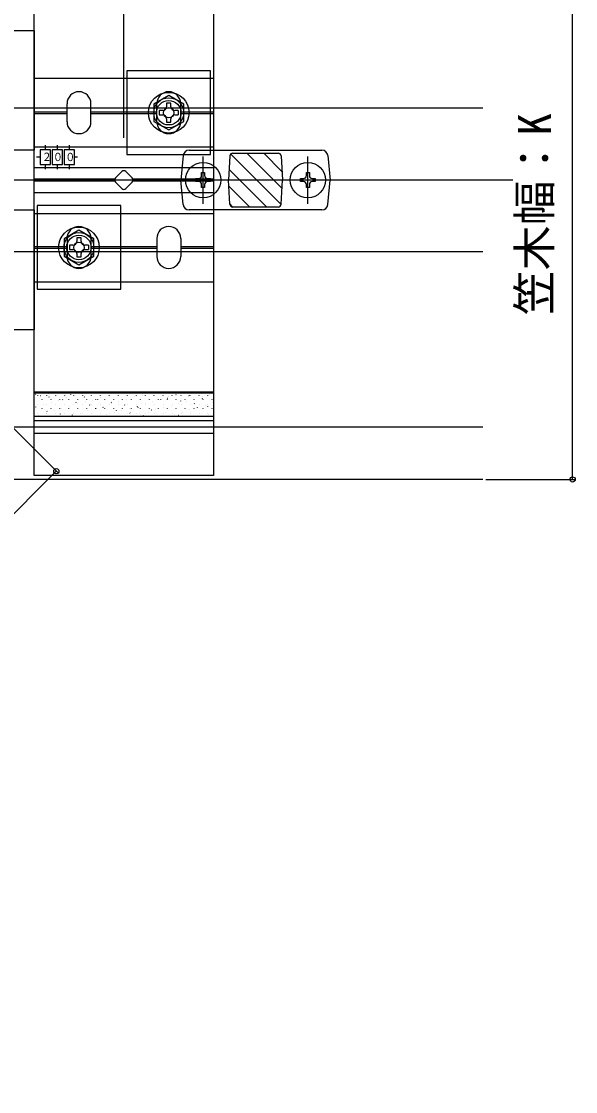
# Model space of a CAD drawing. Units: millimetres, scale not verified. Extents: x -875 to 875, y -1300 to 1293.
# Drawn here: x -286.2 to -101, y -846.6 to -489.1 of the extents above; entities that cross this region are included whole.
import ezdxf
from ezdxf.enums import TextEntityAlignment as Align

# ---------------------------------------------------------------- set-up
doc = ezdxf.new("R2010")
doc.units = ezdxf.units.MM
doc.header["$LTSCALE"] = 8
for name, color, linetype in [('0-4_YKK_12', 2, 'Continuous'), ('0-5_YKK_13', 4, 'Continuous'), ('0-6_YKK_D', 6, 'Continuous'), ('0-8_YSS_K', 3, 'Continuous')]:
    doc.layers.add(name, color=color, linetype=linetype)
doc.styles.add('ＭＳ ゴシック', font='')
doc.styles.get('ＭＳ ゴシック').set_extended_font_data('MS Gothic')

msp = doc.modelspace()

# ---------------------------------------------------------------- linework, layer by layer
at = {"layer": '0-4_YKK_12'}
for p, q in [((-132, -518.127), (-316.5, -518.127)), ((-132, -566.127), (-316.5, -566.127)), ((-132, -642.127), (-332, -642.127))]:
    msp.add_line(p, q, dxfattribs=at)
at = {"layer": '0-5_YKK_13'}
for p, q in [((-282, -508.127), (-222, -508.127)), ((-271, -522.627), (-271, -516.627)), ((-263, -522.627), (-263, -516.627)), ((-241, -522.627), (-241, -516.627)), ((-236.25, -516.477), (-237.75, -516.477)), ((-237.75, -516.477), (-237.75, -517.627)), ((-236.25, -517.627), (-236.25, -516.477)), ((-233, -522.627), (-233, -516.627)), ((-282, -519.327), (-271, -519.327)), ((-282, -519.927), (-271, -519.927)), ((-263, -519.327), (-241, -519.327)), ((-263, -519.927), (-241, -519.927)), ((-239, -518.877), (-240.15, -518.877)), ((-237.75, -521.627), (-237.75, -522.777)), ((-236.25, -522.777), (-236.25, -521.627)), ((-233.85, -518.877), (-235, -518.877)), ((-235, -520.377), (-233.85, -520.377)), ((-233.85, -518.877), (-233.85, -520.377)), ((-233, -519.327), (-222, -519.327)), ((-233, -519.927), (-222, -519.927)), ((-237.75, -522.777), (-236.25, -522.777)), ((-282, -530.977), (-222, -530.977)), ((-278.25, -530.417), (-278.25, -531.977)), ((-274.25, -530.417), (-274.25, -531.977)), ((-270.25, -530.417), (-270.25, -531.977)), ((-230.19, -532.127), (-185.81, -532.127)), ((-280, -534.477), (-281.171, -534.477)), ((-267.465, -534.477), (-268.5, -534.477)), ((-232.18, -533.928), (-233, -542.127)), ((-225.5, -550.027), (-225.5, -534.227)), ((-216.552, -534.071), (-217, -542.127)), ((-199.452, -550.24), (-216.267, -533.425)), ((-215.554, -533.127), (-200.446, -533.127)), ((-199.153, -544.882), (-210.908, -533.127)), ((-199.162, -539.217), (-205.252, -533.127)), ((-199.448, -534.071), (-199, -542.127)), ((-190.5, -550.027), (-190.5, -534.227)), ((-183.82, -533.928), (-183, -542.127)), ((-282, -537.977), (-222, -537.977)), ((-278.25, -536.977), (-278.25, -538.452)), ((-274.25, -536.977), (-274.25, -538.452)), ((-270.25, -536.977), (-270.25, -538.452)), ((-254.828, -541.42), (-252.707, -539.299)), ((-251.293, -539.299), (-249.172, -541.42)), ((-204.222, -551.127), (-216.801, -538.548)), ((-255.075, -541.827), (-282, -541.827)), ((-282, -542.427), (-255.075, -542.427)), ((-252.707, -544.955), (-254.828, -542.834)), ((-249.172, -542.834), (-251.293, -544.955)), ((-222, -541.827), (-248.925, -541.827)), ((-248.925, -542.427), (-222, -542.427)), ((-217.6, -542.127), (-233.4, -542.127)), ((-232.18, -550.326), (-233, -542.127)), ((-227, -542.627), (-228, -542.627)), ((-216.552, -550.182), (-217, -542.127)), ((-199.448, -550.182), (-199, -542.127)), ((-182.6, -542.127), (-198.4, -542.127)), ((-192, -542.627), (-193, -542.627)), ((-183.82, -550.326), (-183, -542.127)), ((-282, -546.277), (-222, -546.277)), ((-209.879, -551.127), (-216.889, -544.116)), ((-215.536, -551.127), (-216.557, -550.106)), ((-282, -553.277), (-222, -553.277)), ((-185.81, -552.127), (-230.19, -552.127)), ((-200.446, -551.127), (-215.554, -551.127)), ((-282, -564.327), (-271, -564.327)), ((-271, -561.627), (-271, -567.627)), ((-269, -563.877), (-270.15, -563.877)), ((-266.25, -561.477), (-267.75, -561.477)), ((-267.75, -561.477), (-267.75, -562.627)), ((-266.25, -562.627), (-266.25, -561.477)), ((-263.85, -563.877), (-265, -563.877)), ((-263.85, -563.877), (-263.85, -565.377)), ((-263, -561.627), (-263, -567.627)), ((-263, -564.327), (-241, -564.327)), ((-241, -561.627), (-241, -567.627)), ((-233, -561.627), (-233, -567.627)), ((-233, -564.327), (-222, -564.327)), ((-282, -564.927), (-271, -564.927)), ((-267.75, -566.627), (-267.75, -567.777)), ((-267.75, -567.777), (-266.25, -567.777)), ((-266.25, -567.777), (-266.25, -566.627)), ((-265, -565.377), (-263.85, -565.377)), ((-263, -564.927), (-241, -564.927)), ((-233, -564.927), (-222, -564.927)), ((-282, -576.127), (-222, -576.127)), ((-282, -621.145), (-282, -612.924)), ((-282, -612.924), (-222, -612.924)), ((-282, -613.173), (-222, -613.173)), ((-281.425, -613.778), (-281.48, -613.694)), ((-280.701, -614.069), (-280.701, -614.019)), ((-279.917, -614.179), (-279.921, -614.169)), ((-277.711, -614.069), (-277.711, -614.019)), ((-277.288, -613.58), (-277.292, -613.57)), ((-276.921, -614.662), (-276.977, -614.579)), ((-274.721, -614.069), (-274.721, -614.019)), ((-271.731, -614.069), (-271.731, -614.019)), ((-271.193, -614.748), (-271.196, -614.739)), ((-269.695, -613.742), (-269.75, -613.658)), ((-268.741, -614.069), (-268.741, -614.019)), ((-268.581, -614.102), (-268.584, -614.093)), ((-265.952, -613.503), (-265.955, -613.494)), ((-265.751, -614.069), (-265.751, -614.019)), ((-265.192, -614.626), (-265.247, -614.543)), ((-262.761, -614.069), (-262.761, -614.019)), ((-259.856, -614.671), (-259.859, -614.662)), ((-259.771, -614.069), (-259.771, -614.019)), ((-257.244, -614.025), (-257.247, -614.016)), ((-256.781, -614.069), (-256.781, -614.019)), ((-254.615, -613.426), (-254.618, -613.417)), ((-253.791, -614.069), (-253.791, -614.019)), ((-250.801, -614.069), (-250.801, -614.019)), ((-248.519, -614.595), (-248.523, -614.585)), ((-247.811, -614.069), (-247.811, -614.019)), ((-246.44, -613.361), (-246.495, -613.278)), ((-245.907, -613.949), (-245.911, -613.939)), ((-244.821, -614.069), (-244.821, -614.019)), ((-243.278, -613.35), (-243.282, -613.34)), ((-241.937, -614.246), (-241.992, -614.162)), ((-241.831, -614.069), (-241.831, -614.019)), ((-238.841, -614.069), (-238.841, -614.019)), ((-237.183, -614.518), (-237.186, -614.509)), ((-235.851, -614.069), (-235.851, -614.019)), ((-234.71, -613.325), (-234.766, -613.242)), ((-234.571, -613.872), (-234.574, -613.863)), ((-232.861, -614.069), (-232.861, -614.019)), ((-231.942, -613.273), (-231.945, -613.264)), ((-230.207, -614.21), (-230.262, -614.126)), ((-229.871, -614.069), (-229.871, -614.019)), ((-226.881, -614.069), (-226.881, -614.019)), ((-225.846, -614.441), (-225.849, -614.432)), ((-223.891, -614.069), (-223.891, -614.019)), ((-223.234, -613.795), (-223.237, -613.786)), ((-281.425, -617.945), (-281.428, -617.935)), ((-280.701, -617.109), (-280.701, -617.059)), ((-279.326, -615.494), (-279.326, -615.444)), ((-278.929, -616.969), (-278.933, -616.959)), ((-277.711, -617.109), (-277.711, -617.059)), ((-276.336, -615.494), (-276.336, -615.444)), ((-276.317, -616.323), (-276.32, -616.313)), ((-274.721, -617.109), (-274.721, -617.059)), ((-273.688, -615.724), (-273.691, -615.714)), ((-273.346, -615.494), (-273.346, -615.444)), ((-272.717, -618.467), (-272.72, -618.458)), ((-272.418, -615.546), (-272.473, -615.463)), ((-271.731, -617.109), (-271.731, -617.059)), ((-270.356, -615.494), (-270.356, -615.444)), ((-270.088, -617.868), (-270.091, -617.859)), ((-268.741, -617.109), (-268.741, -617.059)), ((-267.915, -616.431), (-267.97, -616.347)), ((-267.593, -616.892), (-267.596, -616.883)), ((-267.366, -615.494), (-267.366, -615.444)), ((-265.751, -617.109), (-265.751, -617.059)), ((-264.98, -616.246), (-264.984, -616.237)), ((-264.376, -615.494), (-264.376, -615.444)), ((-263.412, -617.315), (-263.467, -617.232)), ((-262.761, -617.109), (-262.761, -617.059)), ((-262.351, -615.647), (-262.355, -615.638)), ((-261.386, -615.494), (-261.386, -615.444)), ((-261.38, -618.39), (-261.383, -618.381)), ((-260.689, -615.51), (-260.744, -615.427)), ((-259.771, -617.109), (-259.771, -617.059)), ((-258.909, -618.2), (-258.964, -618.116)), ((-258.751, -617.791), (-258.755, -617.782)), ((-258.396, -615.494), (-258.396, -615.444)), ((-256.781, -617.109), (-256.781, -617.059)), ((-256.256, -616.816), (-256.259, -616.806)), ((-256.185, -616.395), (-256.241, -616.312)), ((-255.406, -615.494), (-255.406, -615.444)), ((-253.791, -617.109), (-253.791, -617.059)), ((-253.644, -616.169), (-253.647, -616.16)), ((-252.416, -615.494), (-252.416, -615.444)), ((-251.682, -617.279), (-251.737, -617.196)), ((-251.015, -615.571), (-251.018, -615.561)), ((-250.801, -617.109), (-250.801, -617.059)), ((-250.043, -618.314), (-250.047, -618.304)), ((-249.426, -615.494), (-249.426, -615.444)), ((-247.811, -617.109), (-247.811, -617.059)), ((-247.415, -617.715), (-247.418, -617.705)), ((-247.179, -618.164), (-247.234, -618.08)), ((-246.436, -615.494), (-246.436, -615.444)), ((-244.919, -616.739), (-244.923, -616.729)), ((-244.821, -617.109), (-244.821, -617.059)), ((-243.446, -615.494), (-243.446, -615.444)), ((-242.307, -616.093), (-242.31, -616.083)), ((-241.831, -617.109), (-241.831, -617.059)), ((-240.456, -615.494), (-240.456, -615.444)), ((-239.678, -615.494), (-239.681, -615.485)), ((-238.841, -617.109), (-238.841, -617.059)), ((-238.707, -618.237), (-238.71, -618.228)), ((-237.434, -615.13), (-237.489, -615.047)), ((-237.466, -615.494), (-237.466, -615.444)), ((-236.078, -617.638), (-236.081, -617.629)), ((-235.851, -617.109), (-235.851, -617.059)), ((-234.476, -615.494), (-234.476, -615.444)), ((-233.583, -616.662), (-233.586, -616.653)), ((-232.93, -616.014), (-232.986, -615.931)), ((-232.861, -617.109), (-232.861, -617.059)), ((-231.486, -615.494), (-231.486, -615.444)), ((-230.97, -616.016), (-230.974, -616.007)), ((-229.871, -617.109), (-229.871, -617.059)), ((-228.496, -615.494), (-228.496, -615.444)), ((-228.427, -616.899), (-228.482, -616.815)), ((-228.341, -615.417), (-228.345, -615.408)), ((-227.37, -618.16), (-227.373, -618.151)), ((-226.881, -617.109), (-226.881, -617.059)), ((-225.704, -615.094), (-225.759, -615.011)), ((-225.506, -615.494), (-225.506, -615.444)), ((-224.741, -617.561), (-224.745, -617.552)), ((-223.924, -617.783), (-223.979, -617.7)), ((-223.891, -617.109), (-223.891, -617.059)), ((-222.516, -615.494), (-222.516, -615.444)), ((-222.246, -616.586), (-222.249, -616.576)), ((-280.701, -620.149), (-280.701, -620.099)), ((-280.453, -620.688), (-280.457, -620.678)), ((-279.326, -618.534), (-279.326, -618.484)), ((-277.824, -620.089), (-277.828, -620.08)), ((-277.66, -619.465), (-277.716, -619.381)), ((-277.711, -620.149), (-277.711, -620.099)), ((-276.336, -618.534), (-276.336, -618.484)), ((-275.329, -619.113), (-275.332, -619.104)), ((-274.721, -620.149), (-274.721, -620.099)), ((-273.346, -618.534), (-273.346, -618.484)), ((-273.157, -620.349), (-273.212, -620.266)), ((-271.731, -620.149), (-271.731, -620.099)), ((-270.356, -618.534), (-270.356, -618.484)), ((-269.117, -620.611), (-269.12, -620.602)), ((-268.741, -620.149), (-268.741, -620.099)), ((-267.366, -618.534), (-267.366, -618.484)), ((-266.488, -620.012), (-266.491, -620.003)), ((-265.751, -620.149), (-265.751, -620.099)), ((-264.376, -618.534), (-264.376, -618.484)), ((-263.992, -619.036), (-263.996, -619.027)), ((-262.761, -620.149), (-262.761, -620.099)), ((-261.386, -618.534), (-261.386, -618.484)), ((-259.771, -620.149), (-259.771, -620.099)), ((-258.396, -618.534), (-258.396, -618.484)), ((-257.78, -620.535), (-257.783, -620.525)), ((-256.781, -620.149), (-256.781, -620.099)), ((-255.406, -618.534), (-255.406, -618.484)), ((-255.151, -619.936), (-255.154, -619.926)), ((-254.405, -619.084), (-254.461, -619.001)), ((-253.791, -620.149), (-253.791, -620.099)), ((-252.656, -618.96), (-252.659, -618.95)), ((-252.416, -618.534), (-252.416, -618.484)), ((-250.801, -620.149), (-250.801, -620.099)), ((-249.902, -619.969), (-249.957, -619.885)), ((-249.426, -618.534), (-249.426, -618.484)), ((-249.055, -621.104), (-249.059, -621.094)), ((-247.811, -620.149), (-247.811, -620.099)), ((-246.443, -620.458), (-246.447, -620.448)), ((-246.436, -618.534), (-246.436, -618.484)), ((-245.399, -620.853), (-245.454, -620.77)), ((-244.821, -620.149), (-244.821, -620.099)), ((-243.814, -619.859), (-243.818, -619.85)), ((-243.446, -618.534), (-243.446, -618.484)), ((-242.676, -619.048), (-242.731, -618.965)), ((-241.831, -620.149), (-241.831, -620.099)), ((-241.319, -618.883), (-241.322, -618.874)), ((-240.456, -618.534), (-240.456, -618.484)), ((-238.841, -620.149), (-238.841, -620.099)), ((-238.173, -619.933), (-238.228, -619.849)), ((-237.719, -621.027), (-237.722, -621.018)), ((-237.466, -618.534), (-237.466, -618.484)), ((-235.851, -620.149), (-235.851, -620.099)), ((-235.107, -620.381), (-235.11, -620.372)), ((-234.476, -618.534), (-234.476, -618.484)), ((-233.669, -620.817), (-233.725, -620.734)), ((-232.861, -620.149), (-232.861, -620.099)), ((-232.478, -619.782), (-232.481, -619.773)), ((-231.486, -618.534), (-231.486, -618.484)), ((-229.982, -618.806), (-229.986, -618.797)), ((-229.871, -620.149), (-229.871, -620.099)), ((-228.496, -618.534), (-228.496, -618.484)), ((-226.881, -620.149), (-226.881, -620.099)), ((-226.382, -620.951), (-226.385, -620.941)), ((-225.506, -618.534), (-225.506, -618.484)), ((-223.891, -620.149), (-223.891, -620.099)), ((-223.77, -620.305), (-223.773, -620.295)), ((-222.516, -618.534), (-222.516, -618.484)), ((-282, -622.451), (-222, -622.451)), ((-282, -626.727), (-222, -626.727))]:
    msp.add_line(p, q, dxfattribs=at)
for points in [[(-222, -443.427), (-222, -640.827), (-282, -640.827), (-282, -443.427)], [(-282, -492.127), (-282, -532.127), (-322, -532.127), (-322, -492.127)], [(-251, -505.627), (-251, -533.627), (-223, -533.627), (-223, -505.627)], [(-232, -516.74), (-237, -513.853), (-242, -516.74), (-242, -522.514), (-237, -525.4), (-232, -522.514)], [(-280, -536.977), (-276.5, -536.977), (-276.5, -531.977), (-280, -531.977)], [(-276, -536.977), (-272.5, -536.977), (-272.5, -531.977), (-276, -531.977)], [(-272, -536.977), (-268.5, -536.977), (-268.5, -531.977), (-272, -531.977)], [(-282, -552.127), (-282, -592.127), (-322, -592.127), (-322, -552.127)], [(-281, -550.627), (-281, -578.627), (-253, -578.627), (-253, -550.627)], [(-262, -561.74), (-267, -558.853), (-272, -561.74), (-272, -567.514), (-267, -570.4), (-262, -567.514)]]:
    msp.add_lwpolyline(points, close=True, dxfattribs=at)
for points in [[(-240.15, -518.877), (-240.15, -520.377), (-239, -520.377)], [(-226, -540.627), (-226, -539.627), (-225, -539.627), (-225, -540.627)], [(-191, -540.627), (-191, -539.627), (-190, -539.627), (-190, -540.627)], [(-228, -542.627), (-228, -541.627), (-227, -541.627)], [(-224, -541.627), (-223, -541.627), (-223, -542.627), (-224, -542.627)], [(-193, -542.627), (-193, -541.627), (-192, -541.627)], [(-189, -541.627), (-188, -541.627), (-188, -542.627), (-189, -542.627)], [(-225, -543.627), (-225, -544.627), (-226, -544.627), (-226, -543.627)], [(-190, -543.627), (-190, -544.627), (-191, -544.627), (-191, -543.627)], [(-270.15, -563.877), (-270.15, -565.377), (-269, -565.377)], [(-222, -612.924), (-222, -621.145), (-282, -621.145)]]:
    msp.add_lwpolyline(points, dxfattribs=at)
for centre, radius in [((-237, -519.627), 6.8), ((-237, -519.627), 5), ((-237, -519.627), 4.1), ((-237, -519.627), 1.75), ((-225.5, -542.127), 5.9), ((-190.5, -542.127), 5.9), ((-267, -564.627), 6.8), ((-267, -564.627), 5), ((-267, -564.627), 4.1), ((-267, -564.627), 1.75)]:
    msp.add_circle(centre, radius, dxfattribs=at)
for centre, radius, start, end in [((-267, -516.627), 4, 0, 180), ((-237, -516.627), 4, 0, 180), ((-239, -517.627), 1.25, 270, 0), ((-235, -517.627), 1.25, 180, 270), ((-239, -521.627), 1.25, 0, 90), ((-235, -521.627), 1.25, 90, 180), ((-267, -522.627), 4, 180, 0), ((-237, -522.627), 4, 180, 0), ((-230.19, -534.127), 2, 90, 174.28941), ((-185.81, -534.127), 2, 5.71059, 90), ((-215.554, -534.127), 1, 90, 176.82017), ((-200.446, -534.127), 1, 3.17983, 90), ((-252, -540.006), 1, 45, 135), ((-254.121, -542.127), 1, 135, 225), ((-249.879, -542.127), 1, 315, 45), ((-227, -540.627), 1, 270, 0), ((-227, -543.627), 1, 0, 90), ((-224, -540.627), 1, 180, 270), ((-224, -543.627), 1, 90, 180), ((-192, -540.627), 1, 270, 0), ((-192, -543.627), 1, 0, 90), ((-189, -540.627), 1, 180, 270), ((-189, -543.627), 1, 90, 180), ((-252, -544.248), 1, 225, 315), ((-230.19, -550.127), 2, 185.71059, 270), ((-215.554, -550.127), 1, 183.17983, 270), ((-200.446, -550.127), 1, 270, 356.82017), ((-185.81, -550.127), 2, 270, 354.28941), ((-267, -561.627), 4, 0, 180), ((-237, -561.627), 4, 0, 180), ((-269, -562.627), 1.25, 270, 0), ((-265, -562.627), 1.25, 180, 270), ((-267, -567.627), 4, 180, 0), ((-269, -566.627), 1.25, 0, 90), ((-265, -566.627), 1.25, 90, 180), ((-237, -567.627), 4, 180, 0)]:
    msp.add_arc(centre, radius, start, end, dxfattribs=at)
at = {"layer": '0-6_YKK_D'}
for p, q in [((-252, -528.006), (-252, -411.127)), ((-102, -642.127), (-102, -442.127)), ((-346.205, -567.746), (-273.866, -640.085)), ((-274.574, -639.378), (-334.749, -699.553)), ((-131, -642.127), (-101, -642.127))]:
    msp.add_line(p, q, dxfattribs=at)
for centre in [(-274.574, -639.378), (-102, -642.127)]:
    msp.add_circle(centre, 0.875, dxfattribs=at)
at = {"layer": '0-8_YSS_K'}
msp.add_line((-132, -624.627), (-349.5, -624.627), dxfattribs=at)
msp.add_lwpolyline([(-122, -542.127), (-432, -542.127), (-432, -902.127)], dxfattribs=at)

# ---------------------------------------------------------------- texts
at = {"layer": '0-5_YKK_13', "style": 'ＭＳ ゴシック', "width": 0.9}
for s, p in [('２', (-279.406, -536.559)), ('０', (-275.717, -536.599)), ('０', (-271.58, -536.617))]:
    msp.add_text(s, height=2.711, dxfattribs=at).set_placement(p, align=Align.BOTTOM_LEFT)
at = {"layer": '0-6_YKK_D', "style": 'ＭＳ ゴシック'}
msp.add_text('笠木幅：K', height=11, rotation=90, dxfattribs=at).set_placement((-105.96, -587.297), align=Align.BOTTOM_LEFT)

doc.saveas('drawing.dxf')
